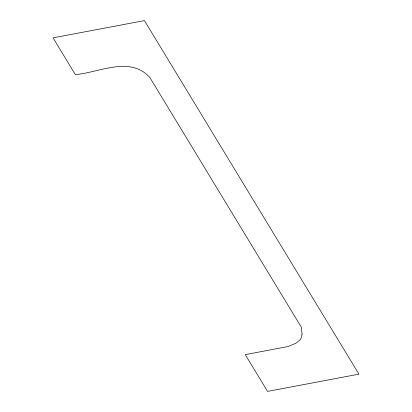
<?xml version="1.0" encoding="UTF-8"?>
<svg xmlns="http://www.w3.org/2000/svg" width="412" height="412" viewBox="0 0 412 412"><rect width="100%" height="100%" fill="white"/><g stroke="black" fill="none" stroke-linecap="round" stroke-linejoin="round"><path stroke-width="0.62" d="M302.063 334.333L300.755 339.205L296.218 343.093L288.076 346.538L245.253 354.629L267.568 391.4L358.94 374.153L144.432 20.6L53.06 37.847L75.37 74.624C99.246 72.564 130.084 55.553 149.824 77.471L301.301 327.143L302.063 334.333"/></g></svg>
